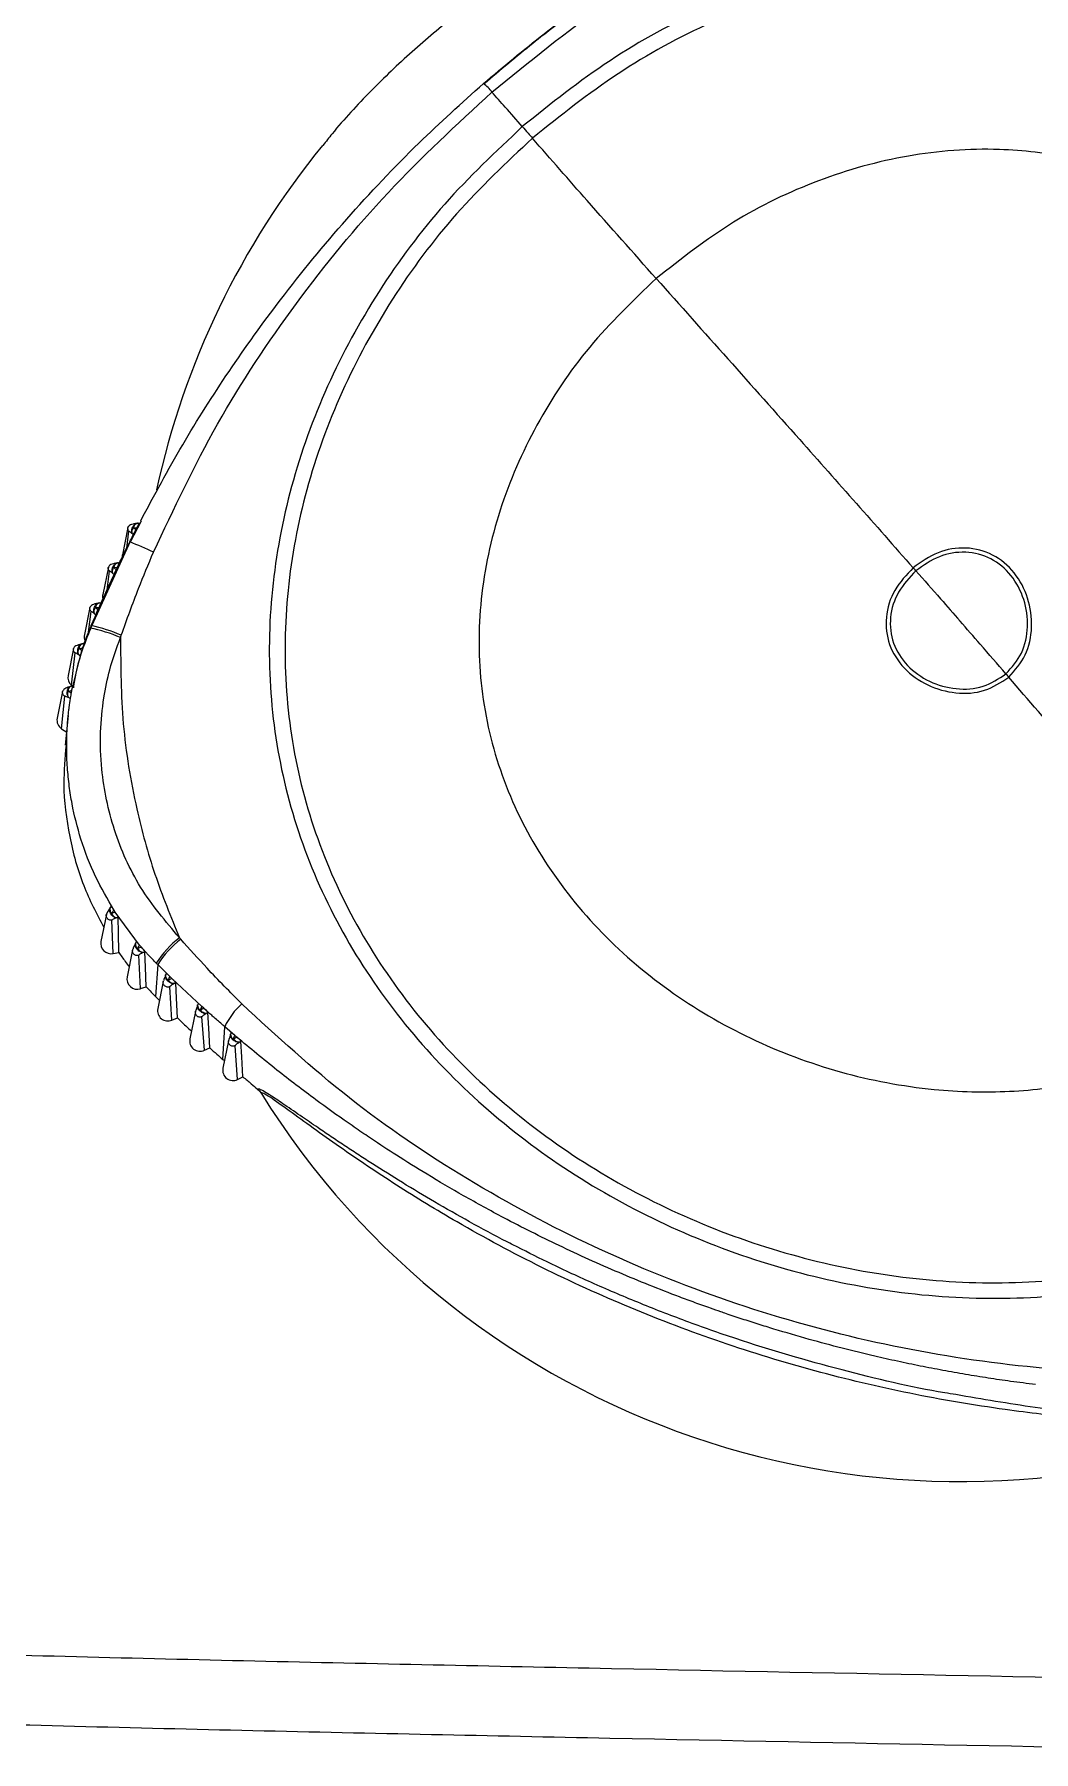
# Model space of a CAD drawing. Extents: x 409 to 498, y 628 to 778.
# Drawn here: x 438.921 to 441.59, y 648.885 to 653.47 of the extents above; entities that cross this region are included whole.
import ezdxf

# ---------------------------------------------------------------- set-up
doc = ezdxf.new("R2010")
doc.units = 0
doc.header["$MEASUREMENT"] = 0
doc.layers.add('1', color=4, linetype='Continuous')
doc.layers.add('GEOMETRY', color=4, linetype='Continuous', lineweight=25)

# ---------------------------------------------------------------- blocks, each defined once
blk = doc.blocks.new('2026_PULSE')
at = {"layer": 'GEOMETRY'}
for p, q in [((30.6296, 7.2097), (30.5999, 7.1539)), ((30.6239, 7.2033), (30.6169, 7.2034)), ((30.6214, 7.2039), (30.6246, 7.2039)), ((30.6243, 7.2038), (30.6246, 7.2039)), ((30.6, 7.1554), (30.4973, 6.9313)), ((30.5939, 7.193), (30.5789, 7.1196)), ((30.5906, 7.1377), (30.5966, 7.1826)), ((30.5987, 7.1542), (30.5994, 7.154)), ((30.6082, 7.1731), (30.6066, 7.1748)), ((30.6148, 7.186), (30.6086, 7.1922)), ((30.5416, 7.0868), (30.5267, 7.014)), ((30.538, 7.0266), (30.5445, 7.0761)), ((30.5569, 7.0665), (30.5545, 7.0688)), ((30.5561, 7.0863), (30.5657, 7.0864)), ((30.5714, 7.0976), (30.5641, 7.0976)), ((30.5686, 7.0982), (30.572, 7.0982)), ((30.4925, 6.9793), (30.4777, 6.907)), ((30.5139, 6.9727), (30.5069, 6.9791)), ((30.5221, 6.9908), (30.5145, 6.9904)), ((30.5189, 6.9912), (30.5227, 6.9913)), ((30.4886, 6.913), (30.4957, 6.9683)), ((30.496, 6.9312), (30.4931, 6.9243)), ((30.5084, 6.9589), (30.5057, 6.9614)), ((30.4773, 6.8826), (30.4699, 6.8816)), ((30.4486, 6.8696), (30.4339, 6.7977)), ((30.4429, 6.7715), (30.4527, 6.8577)), ((30.4441, 6.7579), (30.4709, 6.864)), ((30.4195, 6.7552), (30.4048, 6.6837)), ((30.4168, 6.6552), (30.425, 6.7422)), ((30.4464, 6.7701), (30.4394, 6.7683)), ((30.4428, 6.751), (30.4441, 6.7579)), ((30.4429, 6.7715), (30.4444, 6.7702)), ((30.4434, 6.7699), (30.4467, 6.7708)), ((30.4168, 6.6552), (30.4307, 6.6462)), ((30.4344, 6.6908), (30.4265, 6.6115)), ((30.5362, 6.1594), (30.5216, 6.0878)), ((30.5491, 6.1816), (30.5465, 6.1777)), ((30.5541, 6.0554), (30.5511, 6.1446)), ((30.5602, 6.1656), (30.5563, 6.1716)), ((30.6249, 6.0781), (30.5602, 6.1656)), ((30.5541, 6.0554), (30.5692, 6.0585)), ((30.6063, 6.065), (30.5916, 5.9931)), ((30.6161, 6.0869), (30.6141, 6.0828)), ((30.6297, 6.0725), (30.6249, 6.0781)), ((30.6274, 5.9616), (30.6226, 6.0507)), ((30.6734, 6.0259), (30.6677, 5.9404)), ((30.7057, 5.9943), (30.6734, 6.0259)), ((30.6274, 5.9616), (30.6425, 5.9666)), ((30.6882, 5.9806), (30.6735, 5.9082)), ((30.696, 6.002), (30.6944, 5.9979)), ((30.711, 5.9891), (30.7019, 5.9842)), ((30.7114, 5.8775), (30.7054, 5.9667)), ((30.711, 5.9891), (30.7057, 5.9943)), ((30.7912, 5.9142), (30.711, 5.9891)), ((30.7214, 5.9773), (30.718, 5.9754)), ((30.7813, 5.9215), (30.78, 5.9178)), ((30.7878, 5.9044), (30.7912, 5.9142)), ((30.7964, 5.9094), (30.7912, 5.9142)), ((30.7114, 5.8775), (30.7259, 5.8838)), ((30.7742, 5.9002), (30.7593, 5.8274)), ((30.7964, 5.9094), (30.7878, 5.9044)), ((30.798, 5.7971), (30.7916, 5.8866)), ((30.8073, 5.8978), (30.8042, 5.896)), ((30.8471, 5.7728), (30.8524, 5.8598)), ((30.8625, 5.8226), (30.8475, 5.7492)), ((30.8792, 5.8367), (30.8524, 5.8598)), ((30.8691, 5.8437), (30.8681, 5.8404)), ((30.8846, 5.8321), (30.8761, 5.8272)), ((30.798, 5.7971), (30.8122, 5.8038)), ((30.8868, 5.7192), (30.88, 5.8092)), ((30.8957, 5.8209), (30.8928, 5.8191)), ((30.8868, 5.7192), (30.9011, 5.7262)), ((30.9402, 5.6936), (30.9448, 5.6891)), ((30.9448, 5.6891), (30.9486, 5.6839))]:
    blk.add_line(p, q, dxfattribs=at)
at = {"layer": 'GEOMETRY', "flags": 128}
for points in [[(30.6086, 7.1922), (30.6138, 7.1922), (30.6179, 7.1921)], [(30.5789, 7.1196), (30.5788, 7.1189), (30.5784, 7.1133)], [(30.5627, 7.0799), (30.559, 7.0835), (30.5561, 7.0863)], [(30.5069, 6.9791), (30.5125, 6.9793), (30.5169, 6.9795)], [(30.4741, 6.8827), (30.4761, 6.883), (30.4778, 6.8832)], [(30.568, 6.1517), (30.5662, 6.1511), (30.5648, 6.1507)], [(30.5692, 6.0585), (30.5685, 6.1107), (30.568, 6.1517)], [(30.6391, 6.0599), (30.6372, 6.059), (30.6357, 6.0584)], [(30.6425, 5.9666), (30.6406, 6.0189), (30.6391, 6.0599)], [(30.7259, 5.8838), (30.7234, 5.9362), (30.7214, 5.9773)], [(30.8122, 5.8038), (30.8095, 5.8565), (30.8073, 5.8978)], [(30.9011, 5.7262), (30.898, 5.7792), (30.8957, 5.8209)]]:
    blk.add_lwpolyline(points, dxfattribs=at)
at = {"layer": 'GEOMETRY'}
for centre, radius, start, end in [((31.4765, 8.2878), 0.112, 36.9157, 53.3537), ((32.804, 6.8315), 2.1829, 140.7538, 167.7787), ((30.6238, 7.1895), 0.0155, 116.4756, 169.8933), ((30.6201, 7.1953), 0.00866, 81.702, 111.8297), ((29.9842, 5.6366), 1.6374, 65.5372, 67.9324), ((30.5714, 7.0839), 0.0154, 117.6712, 171.1422), ((30.5676, 7.0896), 0.0086, 82.9748, 112.9412), ((30.5221, 6.9771), 0.0153, 119.4971, 172.6319), ((30.5181, 6.9827), 0.00848, 84.7994, 114.742), ((30.5535, 7.0085), 0.0274, 168.4484, 192.3415), ((30.393, 6.4605), 0.4744, 67.5706, 77.8244), ((30.3942, 6.4777), 0.4646, 66.9428, 77.3494), ((30.4786, 6.869), 0.0153, 124.6346, 177.7013), ((30.474, 6.8744), 0.00836, 89.6171, 119.7679), ((30.5045, 6.9015), 0.0274, 168.45, 205.3519), ((30.4608, 6.7922), 0.0274, 168.4695, 229.2518), ((30.4498, 6.7569), 0.0154, 132.2048, 185.3171), ((30.4444, 6.7618), 0.00823, 96.7098, 127.1602), ((30.4317, 6.6782), 0.0274, 168.482, 237.2031), ((30.5582, 6.1729), 0.0126, 157.5012, 232.9258), ((30.8894, 5.8905), 0.2602, 127.3285, 147.6561), ((30.5486, 6.0824), 0.0275, 168.6157, 281.5051), ((30.6263, 6.0795), 0.0126, 163.5303, 241.2972), ((30.8985, 5.8841), 0.266, 127.9733, 147.7836), ((30.6186, 5.9876), 0.0275, 168.5978, 288.5597), ((30.7069, 5.9958), 0.0127, 169.6629, 246.5692), ((30.7925, 5.9161), 0.0126, 171.5253, 247.9289), ((31.0169, 5.7839), 0.1812, 130.9662, 155.2314), ((30.7004, 5.9028), 0.0275, 168.6189, 293.3808), ((30.7863, 5.822), 0.0275, 168.6264, 295.2529), ((30.8806, 5.839), 0.0126, 172.961, 249.093), ((30.8745, 5.7438), 0.0275, 168.6318, 296.5553), ((32.8162, 6.8449), 2.199, 211.8667, 290.3645)]:
    blk.add_arc(centre, radius, start, end, dxfattribs=at)
for points, knots in [([(32.8834, 9.1345), (32.8131, 9.1101), (32.6792, 9.0636), (32.4968, 8.9854), (32.3427, 8.9113), (32.2185, 8.8453), (32.1226, 8.7904), (32.0539, 8.7488), (32.0017, 8.7165), (31.9487, 8.6827), (31.8782, 8.6356), (31.7836, 8.5686), (31.6687, 8.4816), (31.5882, 8.4133), (31.5451, 8.3768)], [0, 0, 0, 0, 0.14422, 0.274642, 0.385327, 0.476368, 0.547816, 0.5997, 0.632084, 0.666633, 0.721305, 0.796094, 0.890989, 1, 1, 1, 1]), ([(31.5434, 8.3777), (31.5968, 8.4226), (31.7051, 8.5136), (31.8685, 8.6325), (32.0245, 8.735), (32.1648, 8.8183), (32.2813, 8.8814), (32.3761, 8.9291), (32.4579, 8.9681), (32.5302, 9.0005), (32.5972, 9.029), (32.6548, 9.0524), (32.714, 9.0754), (32.7764, 9.0986), (32.8185, 9.1132), (32.8418, 9.1213)], [0, 0, 0, 0, 0.138602, 0.280902, 0.401767, 0.510336, 0.606237, 0.666108, 0.722051, 0.78717, 0.824305, 0.867167, 0.911274, 0.950891, 1, 1, 1, 1]), ([(31.5661, 8.3551), (31.6657, 8.4361), (31.8648, 8.5982), (32.1942, 8.7965), (32.5403, 8.962), (32.7845, 9.0371), (32.9064, 9.0746)], [0, 0, 0, 0, 0.250709, 0.501217, 0.75119, 1, 1, 1, 1]), ([(32.5324, 9.001), (32.5107, 8.9983), (32.4498, 8.9906), (32.3477, 8.9707), (32.2248, 8.9406), (32.0978, 8.9011), (31.969, 8.8522), (31.8402, 8.7936), (31.7128, 8.7254), (31.5881, 8.6476), (31.4672, 8.5602), (31.3511, 8.4638), (31.2414, 8.358), (31.1623, 8.2739), (31.1228, 8.223), (31.1147, 8.2127)], [0, 0, 0, 0, 0.039416, 0.110759, 0.187451, 0.267665, 0.350666, 0.435871, 0.522867, 0.611349, 0.701088, 0.79191, 0.883682, 0.976299, 1, 1, 1, 1]), ([(34.0315, 5.5319), (34.0977, 5.5958), (34.2306, 5.7242), (34.3838, 5.9589), (34.5, 6.2165), (34.5745, 6.4933), (34.6075, 6.7814), (34.5985, 7.0735), (34.5489, 7.3622), (34.4598, 7.6404), (34.3329, 7.9011), (34.1707, 8.1375), (33.9762, 8.3434), (33.7534, 8.513), (33.5067, 8.6412), (33.2413, 8.7231), (32.9643, 8.7572), (32.6828, 8.7442), (32.4032, 8.6862), (32.133, 8.5847), (31.876, 8.4457), (31.7236, 8.324), (31.6472, 8.2629)], [0, 0, 0, 0, 0.048377, 0.09717, 0.146628, 0.196818, 0.247667, 0.298988, 0.350512, 0.401933, 0.452965, 0.50339, 0.553091, 0.602088, 0.650565, 0.698888, 0.747507, 0.796727, 0.846674, 0.897321, 0.94851, 1, 1, 1, 1]), ([(34.0038, 5.5642), (34.0685, 5.6267), (34.1983, 5.752), (34.3479, 5.9813), (34.4613, 6.2328), (34.534, 6.5032), (34.5661, 6.7846), (34.5573, 7.07), (34.5088, 7.3521), (34.4218, 7.6241), (34.2978, 7.8789), (34.1394, 8.1101), (33.9494, 8.3115), (33.7318, 8.4774), (33.4909, 8.6027), (33.2317, 8.6826), (32.9611, 8.7158), (32.6861, 8.703), (32.413, 8.646), (32.1489, 8.5466), (31.8978, 8.4106), (31.7489, 8.2916), (31.6743, 8.232)], [0, 0, 0, 0, 0.048366, 0.097149, 0.146599, 0.196786, 0.247642, 0.298976, 0.350518, 0.401955, 0.452995, 0.503421, 0.553115, 0.602102, 0.650569, 0.698881, 0.747489, 0.7967, 0.846643, 0.897293, 0.948493, 1, 1, 1, 1]), ([(30.628, 7.2106), (30.6645, 7.2788), (30.7374, 7.415), (30.8629, 7.6114), (31.0077, 7.8136), (31.1763, 8.0182), (31.3579, 8.2109), (31.4853, 8.3255), (31.5434, 8.3777)], [0, 0, 0, 0, 0.155466, 0.310477, 0.468169, 0.655302, 0.842914, 1, 1, 1, 1]), ([(30.6622, 7.127), (30.7165, 7.2425), (30.8252, 7.474), (31.039, 7.7944), (31.283, 8.0935), (31.4717, 8.2679), (31.5661, 8.3551)], [0, 0, 0, 0, 0.2488, 0.498778, 0.749292, 1, 1, 1, 1]), ([(31.6472, 8.2629), (31.6321, 8.2803), (31.6049, 8.3112), (31.5779, 8.3417), (31.5661, 8.3551)], [0, 0, 0, 0, 0.559985, 1, 1, 1, 1]), ([(31.6472, 8.2629), (31.576, 8.1959), (31.4339, 8.0622), (31.2598, 7.8273), (31.121, 7.5739), (31.0241, 7.3054), (30.9719, 7.0288), (30.9673, 6.7504), (31.0121, 6.4773), (31.106, 6.2165), (31.2446, 5.9739), (31.4233, 5.7543), (31.6369, 5.5624), (31.8792, 5.4018), (32.1439, 5.276), (32.4241, 5.1872), (32.7128, 5.1378), (33.0031, 5.1302), (33.2878, 5.165), (33.5592, 5.2436), (33.8131, 5.362), (33.9589, 5.4754), (34.0315, 5.5319)], [0, 0, 0, 0, 0.05149, 0.102679, 0.153326, 0.203273, 0.252493, 0.301112, 0.349435, 0.397912, 0.446909, 0.49661, 0.547035, 0.598067, 0.649488, 0.701012, 0.752333, 0.803182, 0.853372, 0.90283, 0.951623, 1, 1, 1, 1]), ([(31.6472, 8.2629), (31.6523, 8.2571), (31.6613, 8.2468), (31.6703, 8.2365), (31.6743, 8.232)], [0, 0, 0, 0, 0.559998, 1, 1, 1, 1]), ([(31.6743, 8.232), (31.6046, 8.1665), (31.4658, 8.0359), (31.2956, 7.8064), (31.1599, 7.559), (31.0651, 7.2969), (31.014, 7.0268), (31.0094, 6.7549), (31.0532, 6.4881), (31.145, 6.2334), (31.2805, 5.9963), (31.4552, 5.7817), (31.6639, 5.594), (31.9007, 5.4371), (32.1594, 5.3141), (32.4332, 5.2274), (32.7154, 5.1791), (32.999, 5.1717), (33.2773, 5.2057), (33.5424, 5.2826), (33.7905, 5.3982), (33.9329, 5.5091), (34.0038, 5.5642)], [0, 0, 0, 0, 0.051507, 0.102707, 0.153357, 0.2033, 0.252511, 0.301119, 0.349431, 0.397898, 0.446885, 0.496579, 0.547005, 0.598045, 0.649482, 0.701024, 0.752358, 0.803214, 0.853401, 0.902851, 0.951634, 1, 1, 1, 1]), ([(32.0048, 7.8573), (31.9435, 7.9262), (31.8339, 8.0493), (31.7231, 8.1761), (31.6743, 8.232)], [0, 0, 0, 0, 0.559944, 1, 1, 1, 1]), ([(33.6627, 5.962), (33.7086, 6.0062), (33.8007, 6.0952), (33.9066, 6.2579), (33.9867, 6.4363), (34.0378, 6.6283), (34.062, 6.845), (34.05, 7.0823), (33.9938, 7.3313), (33.8961, 7.5658), (33.7683, 7.7626), (33.6222, 7.9193), (33.4678, 8.0382), (33.2969, 8.1278), (33.1128, 8.1844), (32.9043, 8.2091), (32.675, 8.1921), (32.4346, 8.1245), (32.2053, 8.0148), (32.0718, 7.91), (32.0048, 7.8573)], [0, 0, 0, 0, 0.0482553, 0.0969557, 0.1463702, 0.1965802, 0.2475132, 0.311851, 0.3764115, 0.4405345, 0.5036966, 0.5533751, 0.6022932, 0.6506561, 0.6988539, 0.7473675, 0.8088983, 0.8716648, 0.9355143, 1, 1, 1, 1]), ([(32.0048, 7.8573), (31.9433, 7.7984), (31.8208, 7.6812), (31.6804, 7.4703), (31.5805, 7.2427), (31.5291, 7.0036), (31.5296, 6.7621), (31.5852, 6.5275), (31.6925, 6.3095), (31.8448, 6.1154), (32.0349, 5.9512), (32.2544, 5.8224), (32.4942, 5.7327), (32.7286, 5.6884), (32.9478, 5.6827), (33.146, 5.707), (33.3346, 5.7618), (33.5111, 5.8441), (33.6123, 5.9228), (33.6627, 5.962)], [0, 0, 0, 0, 0.064497, 0.128357, 0.191134, 0.252676, 0.313218, 0.373448, 0.434269, 0.496217, 0.55939, 0.623524, 0.688096, 0.752444, 0.803386, 0.853605, 0.903028, 0.951736, 1, 1, 1, 1]), ([(32.0048, 7.8573), (32.1323, 7.7144), (32.36, 7.4592), (32.5899, 7.1995), (32.6911, 7.0852)], [0, 0, 0, 0, 0.55999, 1, 1, 1, 1]), ([(30.6168, 7.2035), (30.6136, 7.203), (30.6071, 7.202), (30.6002, 7.1996), (30.5955, 7.1968), (30.5945, 7.1943), (30.594, 7.193)], [0, 0, 0, 0, 0.240749, 0.48794, 0.742274, 1, 1, 1, 1]), ([(30.6066, 7.1748), (30.606, 7.1756), (30.6051, 7.177), (30.6043, 7.1796), (30.604, 7.1829), (30.6044, 7.1881), (30.6062, 7.1934), (30.6094, 7.1984), (30.6133, 7.202), (30.6178, 7.204), (30.6203, 7.2039), (30.6214, 7.2039)], [0, 0, 0, 0, 0.075548, 0.135033, 0.233308, 0.347478, 0.500588, 0.610736, 0.750105, 0.895652, 1, 1, 1, 1]), ([(30.6187, 7.1938), (30.6194, 7.195), (30.6206, 7.1974), (30.6222, 7.2002), (30.6234, 7.2023), (30.6237, 7.2029), (30.6239, 7.2031)], [0, 0, 0, 0, 0.253649, 0.507405, 0.763466, 1, 1, 1, 1]), ([(30.5657, 7.0864), (30.5718, 7.0991), (30.5827, 7.1217), (30.5938, 7.1443), (30.5987, 7.1542)], [0, 0, 0, 0, 0.559945, 1, 1, 1, 1]), ([(30.5966, 7.1826), (30.5959, 7.1836), (30.5945, 7.1855), (30.5937, 7.189), (30.5935, 7.1916), (30.594, 7.1929), (30.594, 7.193)], [0, 0, 0, 0, 0.3215633, 0.6431266, 0.9646898, 1, 1, 1, 1]), ([(30.6066, 7.1748), (30.6038, 7.1774), (30.5989, 7.1819), (30.5973, 7.1824), (30.5966, 7.1826)], [0, 0, 0, 0, 0.567785, 1, 1, 1, 1]), ([(30.5987, 7.1542), (30.6016, 7.1599), (30.6066, 7.17), (30.6117, 7.1801), (30.614, 7.1845)], [0, 0, 0, 0, 0.563573, 1, 1, 1, 1]), ([(30.6066, 7.1748), (30.6059, 7.1762), (30.6045, 7.1788), (30.6045, 7.184), (30.606, 7.1878), (30.6076, 7.1904), (30.6083, 7.1917), (30.6086, 7.1922)], [0, 0, 0, 0, 0.292273, 0.557997, 0.809433, 0.914124, 1, 1, 1, 1]), ([(30.614, 7.1845), (30.6141, 7.1848), (30.6144, 7.1853), (30.6146, 7.1858), (30.6148, 7.186)], [0, 0, 0, 0, 0.562633, 1, 1, 1, 1]), ([(30.6148, 7.186), (30.6153, 7.1871), (30.6164, 7.1892), (30.6174, 7.1912), (30.6179, 7.1921)], [0, 0, 0, 0, 0.5599123, 1, 1, 1, 1]), ([(30.6179, 7.1921), (30.618, 7.1924), (30.6183, 7.193), (30.6186, 7.1935), (30.6187, 7.1938)], [0, 0, 0, 0, 0.555115, 1, 1, 1, 1]), ([(30.5762, 6.9052), (30.5912, 6.947), (30.618, 7.0216), (30.6487, 7.0948), (30.6622, 7.127)], [0, 0, 0, 0, 0.559577, 1, 1, 1, 1]), ([(32.9464, 6.793), (32.9628, 6.8118), (32.9963, 6.8499), (33.0115, 6.9273), (33.0012, 7.0047), (32.965, 7.074), (32.9062, 7.1241), (32.8318, 7.143), (32.7545, 7.1301), (32.7124, 7.1003), (32.6911, 7.0852)], [0, 0, 0, 0, 0.121593, 0.247502, 0.376352, 0.503628, 0.626476, 0.747336, 0.871701, 1, 1, 1, 1]), ([(32.9389, 6.8017), (32.9544, 6.8193), (32.9859, 6.8553), (33.0003, 6.9283), (32.9906, 7.0012), (32.9564, 7.0665), (32.901, 7.1137), (32.8309, 7.1315), (32.7581, 7.1194), (32.7184, 7.0913), (32.6982, 7.0771)], [0, 0, 0, 0, 0.121593, 0.247502, 0.376351, 0.503627, 0.626475, 0.747336, 0.871702, 1, 1, 1, 1]), ([(30.5169, 6.9795), (30.5253, 6.9984), (30.5402, 7.032), (30.5558, 7.0653), (30.5627, 7.0799)], [0, 0, 0, 0, 0.560555, 1, 1, 1, 1]), ([(30.5445, 7.0761), (30.5438, 7.0771), (30.5423, 7.079), (30.5414, 7.0826), (30.5412, 7.0853), (30.5416, 7.0867), (30.5417, 7.0869)], [0, 0, 0, 0, 0.314078, 0.628155, 0.942233, 1, 1, 1, 1]), ([(30.5643, 7.0977), (30.5611, 7.0971), (30.5547, 7.0961), (30.5478, 7.0935), (30.5431, 7.0907), (30.5421, 7.0882), (30.5416, 7.0869)], [0, 0, 0, 0, 0.240286, 0.487257, 0.741738, 1, 1, 1, 1]), ([(30.5545, 7.0688), (30.5517, 7.0712), (30.5468, 7.0755), (30.5452, 7.0759), (30.5445, 7.0761)], [0, 0, 0, 0, 0.567777, 1, 1, 1, 1]), ([(30.5545, 7.0688), (30.5539, 7.0695), (30.5529, 7.0709), (30.5521, 7.0735), (30.5517, 7.0768), (30.552, 7.082), (30.5537, 7.0873), (30.5567, 7.0924), (30.5606, 7.0961), (30.565, 7.0982), (30.5675, 7.0982), (30.5686, 7.0982)], [0, 0, 0, 0, 0.07581, 0.1354, 0.233498, 0.34744, 0.500621, 0.610725, 0.75012, 0.895709, 1, 1, 1, 1]), ([(30.5545, 7.0688), (30.5537, 7.0701), (30.5523, 7.0727), (30.5522, 7.0779), (30.5536, 7.0818), (30.5552, 7.0845), (30.5558, 7.0857), (30.5561, 7.0863)], [0, 0, 0, 0, 0.292279, 0.558067, 0.80954, 0.914198, 1, 1, 1, 1]), ([(30.5627, 7.0799), (30.5633, 7.0811), (30.5643, 7.0833), (30.5653, 7.0854), (30.5657, 7.0864)], [0, 0, 0, 0, 0.559941, 1, 1, 1, 1]), ([(32.6911, 7.0852), (32.6731, 7.0662), (32.6376, 7.0288), (32.6142, 6.9542), (32.6228, 6.8782), (32.6646, 6.8133), (32.7285, 6.7681), (32.804, 6.7473), (32.883, 6.7516), (32.9255, 6.7794), (32.9464, 6.793)], [0, 0, 0, 0, 0.1282988, 0.2526644, 0.3735243, 0.4963724, 0.6236484, 0.7524981, 0.8784072, 1, 1, 1, 1]), ([(32.6982, 7.0771), (32.6813, 7.0592), (32.6479, 7.0239), (32.6258, 6.9536), (32.6339, 6.882), (32.6733, 6.8208), (32.7335, 6.7782), (32.8047, 6.7585), (32.8792, 6.7627), (32.9193, 6.7888), (32.9389, 6.8017)], [0, 0, 0, 0, 0.1282982, 0.252664, 0.3735246, 0.496373, 0.6236487, 0.7524976, 0.8784066, 1, 1, 1, 1]), ([(32.6982, 7.0771), (32.6969, 7.0786), (32.6945, 7.0813), (32.6921, 7.084), (32.6911, 7.0852)], [0, 0, 0, 0, 0.56, 1, 1, 1, 1]), ([(32.6982, 7.0771), (32.7202, 7.0522), (32.7595, 7.0077), (32.7989, 6.9627), (32.8162, 6.9429)], [0, 0, 0, 0, 0.55999, 1, 1, 1, 1]), ([(30.4957, 6.9683), (30.4949, 6.9692), (30.4934, 6.9711), (30.4923, 6.9747), (30.492, 6.9775), (30.4925, 6.979), (30.4926, 6.9793)], [0, 0, 0, 0, 0.304546, 0.609092, 0.913638, 1, 1, 1, 1]), ([(30.5146, 6.9905), (30.5115, 6.9899), (30.5053, 6.9887), (30.4986, 6.986), (30.494, 6.9831), (30.493, 6.9806), (30.4925, 6.9793)], [0, 0, 0, 0, 0.239685, 0.486361, 0.741014, 1, 1, 1, 1]), ([(30.496, 6.9311), (30.4993, 6.9389), (30.5052, 6.9528), (30.5113, 6.9666), (30.5139, 6.9727)], [0, 0, 0, 0, 0.560254, 1, 1, 1, 1]), ([(30.5057, 6.9614), (30.5048, 6.9627), (30.5031, 6.9652), (30.5027, 6.9697), (30.5029, 6.9749), (30.5045, 6.9801), (30.5073, 6.985), (30.5109, 6.9889), (30.5153, 6.9911), (30.5178, 6.9912), (30.5189, 6.9912)], [0, 0, 0, 0, 0.133916, 0.246763, 0.362579, 0.50025, 0.61032, 0.74993, 0.89585, 1, 1, 1, 1]), ([(30.5057, 6.9614), (30.5049, 6.9627), (30.5034, 6.9653), (30.5032, 6.9705), (30.5045, 6.9745), (30.506, 6.9772), (30.5066, 6.9785), (30.5069, 6.9791)], [0, 0, 0, 0, 0.291908, 0.557826, 0.809503, 0.914221, 1, 1, 1, 1]), ([(30.5139, 6.9727), (30.5145, 6.974), (30.5155, 6.9763), (30.5164, 6.9785), (30.5169, 6.9795)], [0, 0, 0, 0, 0.560017, 1, 1, 1, 1]), ([(30.5169, 6.9795), (30.5175, 6.9808), (30.5182, 6.9826), (30.5189, 6.9841), (30.5191, 6.9845)], [0, 0, 0, 0, 0.729889, 1, 1, 1, 1]), ([(30.4967, 6.9298), (30.4801, 6.8884), (30.4585, 6.8347), (30.4501, 6.7778), (30.4481, 6.7647)], [0, 0, 0, 0, 0.770559, 1, 1, 1, 1]), ([(30.4732, 6.871), (30.4765, 6.8807), (30.4827, 6.8986), (30.4898, 6.9162), (30.4931, 6.9242)], [0, 0, 0, 0, 0.543946, 1, 1, 1, 1]), ([(30.5057, 6.9614), (30.5029, 6.9637), (30.4979, 6.9678), (30.4964, 6.9681), (30.4957, 6.9683)], [0, 0, 0, 0, 0.56772, 1, 1, 1, 1]), ([(32.9389, 6.8017), (32.9161, 6.8281), (32.8752, 6.8753), (32.8342, 6.9222), (32.8162, 6.9429)], [0, 0, 0, 0, 0.559989, 1, 1, 1, 1]), ([(30.4699, 6.8817), (30.4669, 6.8809), (30.4609, 6.8793), (30.4545, 6.8763), (30.45, 6.8733), (30.4491, 6.8709), (30.4486, 6.8696)], [0, 0, 0, 0, 0.238799, 0.484925, 0.739476, 1, 1, 1, 1]), ([(30.4636, 6.8518), (30.463, 6.8525), (30.4618, 6.8537), (30.4606, 6.8563), (30.4599, 6.8598), (30.4597, 6.8651), (30.4608, 6.8704), (30.4631, 6.8755), (30.4664, 6.8798), (30.4705, 6.8824), (30.473, 6.8826), (30.4741, 6.8827)], [0, 0, 0, 0, 0.073698, 0.134691, 0.247268, 0.362818, 0.500595, 0.610503, 0.750117, 0.895682, 1, 1, 1, 1]), ([(30.4732, 6.871), (30.4736, 6.8723), (30.4745, 6.875), (30.4758, 6.8784), (30.4763, 6.88), (30.4766, 6.8807)], [0, 0, 0, 0, 0.335826, 0.672392, 1, 1, 1, 1]), ([(30.7316, 6.0975), (30.6946, 6.1411), (30.6215, 6.2275), (30.5529, 6.3832), (30.5229, 6.525), (30.5188, 6.6443), (30.5275, 6.7332), (30.5447, 6.8181), (30.5637, 6.8706), (30.574, 6.899)], [0, 0, 0, 0, 0.197717, 0.392, 0.584602, 0.699233, 0.805956, 0.894901, 1, 1, 1, 1]), ([(30.574, 6.899), (30.5744, 6.9002), (30.5751, 6.9022), (30.5759, 6.9043), (30.5762, 6.9052)], [0, 0, 0, 0, 0.559877, 1, 1, 1, 1]), ([(30.574, 6.899), (30.5745, 6.822), (30.5754, 6.6682), (30.6108, 6.4564), (30.6626, 6.2655), (30.7085, 6.1535), (30.7316, 6.0975)], [0, 0, 0, 0, 0.2804185, 0.5597768, 0.7794778, 1, 1, 1, 1]), ([(30.4527, 6.8577), (30.4518, 6.8586), (30.4501, 6.8604), (30.4487, 6.8638), (30.4482, 6.867), (30.4486, 6.8689), (30.4488, 6.8696)], [0, 0, 0, 0, 0.279269, 0.558539, 0.837808, 1, 1, 1, 1]), ([(30.4636, 6.8518), (30.4605, 6.8538), (30.4552, 6.8574), (30.4534, 6.8576), (30.4527, 6.8577)], [0, 0, 0, 0, 0.567822, 1, 1, 1, 1]), ([(30.4636, 6.8518), (30.4627, 6.8531), (30.461, 6.8555), (30.4603, 6.8608), (30.4613, 6.8648), (30.4626, 6.8677), (30.4631, 6.869), (30.4633, 6.8696)], [0, 0, 0, 0, 0.293619, 0.55961, 0.810838, 0.914944, 1, 1, 1, 1]), ([(30.4633, 6.8696), (30.4651, 6.8699), (30.4684, 6.8703), (30.4717, 6.8708), (30.4732, 6.871)], [0, 0, 0, 0, 0.56057, 1, 1, 1, 1]), ([(30.4709, 6.864), (30.4694, 6.8651), (30.4669, 6.8669), (30.4644, 6.8688), (30.4633, 6.8696)], [0, 0, 0, 0, 0.559242, 1, 1, 1, 1]), ([(30.4666, 6.8496), (30.4661, 6.85), (30.4651, 6.8507), (30.4641, 6.8515), (30.4636, 6.8518)], [0, 0, 0, 0, 0.559699, 1, 1, 1, 1]), ([(30.4709, 6.864), (30.4713, 6.8653), (30.472, 6.8676), (30.4728, 6.87), (30.4732, 6.871)], [0, 0, 0, 0, 0.5601, 1, 1, 1, 1]), ([(32.9389, 6.8017), (32.9403, 6.8001), (32.9428, 6.7972), (32.9453, 6.7943), (32.9464, 6.793)], [0, 0, 0, 0, 0.56, 1, 1, 1, 1]), ([(33.6627, 5.962), (33.5293, 6.1171), (33.2911, 6.3941), (33.0517, 6.6711), (32.9464, 6.793)], [0, 0, 0, 0, 0.559996, 1, 1, 1, 1]), ([(30.425, 6.7422), (30.424, 6.7429), (30.422, 6.7445), (30.42, 6.7478), (30.4192, 6.7514), (30.419, 6.754), (30.4195, 6.7552), (30.4195, 6.7552)], [0, 0, 0, 0, 0.248654, 0.497308, 0.745961, 0.994615, 1, 1, 1, 1]), ([(30.4395, 6.7684), (30.4367, 6.7673), (30.4311, 6.7652), (30.4251, 6.7619), (30.4208, 6.7586), (30.4199, 6.7564), (30.4195, 6.7552)], [0, 0, 0, 0, 0.238064, 0.483503, 0.737809, 1, 1, 1, 1]), ([(30.4371, 6.7378), (30.4337, 6.7394), (30.4277, 6.7422), (30.4258, 6.7422), (30.425, 6.7422)], [0, 0, 0, 0, 0.567985, 1, 1, 1, 1]), ([(30.5563, 6.1716), (30.5392, 6.201), (30.5041, 6.2614), (30.4676, 6.3571), (30.4469, 6.4386), (30.4367, 6.5027), (30.4316, 6.5534), (30.43, 6.5986), (30.4306, 6.6356), (30.4319, 6.6612), (30.4335, 6.6814), (30.4351, 6.6971), (30.4365, 6.709), (30.4384, 6.7237), (30.4403, 6.7364), (30.4421, 6.7467), (30.4426, 6.7497), (30.4427, 6.7506), (30.4428, 6.751)], [0, 0, 0, 0, 0.168977, 0.347116, 0.507853, 0.586461, 0.669419, 0.760323, 0.810777, 0.853149, 0.887305, 0.911504, 0.931325, 0.946737, 0.984856, 0.995291, 0.998361, 1, 1, 1, 1]), ([(30.4371, 6.7378), (30.4364, 6.7384), (30.435, 6.7395), (30.4335, 6.7419), (30.4323, 6.7453), (30.4315, 6.7505), (30.4319, 6.7559), (30.4335, 6.7614), (30.4362, 6.766), (30.44, 6.7691), (30.4424, 6.7697), (30.4434, 6.7699)], [0, 0, 0, 0, 0.074099, 0.135075, 0.247175, 0.362432, 0.50067, 0.610641, 0.750165, 0.895094, 1, 1, 1, 1]), ([(30.4371, 6.7378), (30.436, 6.739), (30.434, 6.7412), (30.4326, 6.7463), (30.4331, 6.7505), (30.434, 6.7535), (30.4343, 6.7548), (30.4344, 6.7555)], [0, 0, 0, 0, 0.295906, 0.561926, 0.812537, 0.915843, 1, 1, 1, 1]), ([(30.4344, 6.7555), (30.4362, 6.7559), (30.4394, 6.7568), (30.4426, 6.7576), (30.4441, 6.7579)], [0, 0, 0, 0, 0.56072, 1, 1, 1, 1]), ([(30.4428, 6.751), (30.4412, 6.7518), (30.4384, 6.7533), (30.4357, 6.7548), (30.4344, 6.7555)], [0, 0, 0, 0, 0.559161, 1, 1, 1, 1]), ([(30.4441, 6.7579), (30.4443, 6.7593), (30.4448, 6.7621), (30.4455, 6.7657), (30.4461, 6.7686), (30.4466, 6.7708), (30.4467, 6.7708), (30.4467, 6.7708)], [0, 0, 0, 0, 0.160681, 0.321659, 0.479447, 0.707501, 1, 1, 1, 1]), ([(30.4404, 6.7361), (30.4398, 6.7364), (30.4387, 6.737), (30.4376, 6.7375), (30.4371, 6.7378)], [0, 0, 0, 0, 0.556584, 1, 1, 1, 1]), ([(30.4287, 6.6119), (30.4256, 6.5774), (30.4184, 6.4958), (30.435, 6.369), (30.47, 6.2389), (30.51, 6.1618), (30.5292, 6.1248)], [0, 0, 0, 0, 0.20491, 0.485781, 0.753698, 1, 1, 1, 1]), ([(30.5466, 6.1779), (30.5452, 6.1757), (30.5424, 6.1713), (30.5381, 6.164), (30.537, 6.1613), (30.5362, 6.1594)], [0, 0, 0, 0, 0.241337, 0.486889, 1, 1, 1, 1]), ([(30.5468, 6.1781), (30.5442, 6.1741), (30.5395, 6.1669), (30.5387, 6.165), (30.5383, 6.1641)], [0, 0, 0, 0, 0.559655, 1, 1, 1, 1]), ([(30.5648, 6.1507), (30.5639, 6.1506), (30.5622, 6.1505), (30.5595, 6.1512), (30.5565, 6.1529), (30.5525, 6.156), (30.549, 6.1602), (30.5462, 6.1652), (30.5448, 6.1704), (30.5451, 6.1752), (30.5463, 6.1772), (30.5468, 6.1781)], [0, 0, 0, 0, 0.072811, 0.139295, 0.247501, 0.357518, 0.500346, 0.609002, 0.750043, 0.89454, 1, 1, 1, 1]), ([(30.5563, 6.1716), (30.5556, 6.1728), (30.5541, 6.1752), (30.5521, 6.1781), (30.5504, 6.1804), (30.5493, 6.1817), (30.5492, 6.1816), (30.5491, 6.1816)], [0, 0, 0, 0, 0.172927, 0.346101, 0.515866, 0.765918, 1, 1, 1, 1]), ([(30.5506, 6.1628), (30.5517, 6.1644), (30.5536, 6.1674), (30.5555, 6.1703), (30.5563, 6.1716)], [0, 0, 0, 0, 0.5604382, 1, 1, 1, 1]), ([(30.5602, 6.1656), (30.5584, 6.1651), (30.5552, 6.1642), (30.552, 6.1632), (30.5506, 6.1628)], [0, 0, 0, 0, 0.559779, 1, 1, 1, 1]), ([(30.5648, 6.1507), (30.5632, 6.1508), (30.5602, 6.1511), (30.5555, 6.1542), (30.5531, 6.158), (30.5516, 6.161), (30.5509, 6.1622), (30.5506, 6.1628)], [0, 0, 0, 0, 0.296336, 0.563095, 0.814411, 0.917289, 1, 1, 1, 1]), ([(30.5648, 6.1507), (30.5609, 6.1493), (30.554, 6.1469), (30.552, 6.1453), (30.5511, 6.1446)], [0, 0, 0, 0, 0.5680181, 1, 1, 1, 1]), ([(30.568, 6.1517), (30.5679, 6.1522), (30.5677, 6.153), (30.566, 6.1561), (30.5641, 6.1594), (30.562, 6.1627), (30.5607, 6.1648), (30.5602, 6.1656)], [0, 0, 0, 0, 0.342591, 0.546493, 0.718024, 0.890264, 1, 1, 1, 1]), ([(30.7348, 6.0938), (30.7342, 6.0945), (30.7331, 6.0957), (30.732, 6.0969), (30.7316, 6.0975)], [0, 0, 0, 0, 0.560098, 1, 1, 1, 1]), ([(30.5692, 6.0585), (30.5749, 6.0504), (30.5839, 6.0374), (30.5936, 6.0249), (30.5972, 6.0203)], [0, 0, 0, 0, 0.6270363, 1, 1, 1, 1]), ([(30.6143, 6.0831), (30.6122, 6.0788), (30.6085, 6.0712), (30.6078, 6.0691), (30.6074, 6.0682)], [0, 0, 0, 0, 0.559659, 1, 1, 1, 1]), ([(30.6357, 6.0584), (30.6348, 6.0582), (30.6331, 6.0579), (30.6304, 6.0582), (30.6272, 6.0595), (30.6229, 6.0621), (30.619, 6.0658), (30.6156, 6.0703), (30.6134, 6.0753), (30.6131, 6.0801), (30.6139, 6.0823), (30.6143, 6.0831)], [0, 0, 0, 0, 0.072662, 0.139011, 0.247668, 0.357937, 0.500334, 0.608157, 0.749945, 0.899555, 1, 1, 1, 1]), ([(30.6249, 6.0781), (30.6239, 6.0792), (30.6221, 6.0813), (30.6197, 6.0839), (30.6177, 6.086), (30.6164, 6.0871), (30.6162, 6.0869), (30.6161, 6.0869)], [0, 0, 0, 0, 0.173589, 0.347404, 0.518105, 0.770462, 1, 1, 1, 1]), ([(30.6203, 6.0685), (30.6212, 6.0703), (30.6227, 6.0735), (30.6242, 6.0767), (30.6249, 6.0781)], [0, 0, 0, 0, 0.560085, 1, 1, 1, 1]), ([(30.6297, 6.0725), (30.6279, 6.0718), (30.6248, 6.0705), (30.6217, 6.0691), (30.6203, 6.0685)], [0, 0, 0, 0, 0.5598223, 1, 1, 1, 1]), ([(30.6357, 6.0584), (30.6341, 6.0583), (30.6312, 6.0582), (30.6262, 6.0607), (30.6233, 6.064), (30.6216, 6.0668), (30.6207, 6.068), (30.6203, 6.0685)], [0, 0, 0, 0, 0.293967, 0.560693, 0.812387, 0.915994, 1, 1, 1, 1]), ([(30.6357, 6.0584), (30.6319, 6.0565), (30.6253, 6.0533), (30.6234, 6.0515), (30.6226, 6.0507)], [0, 0, 0, 0, 0.567864, 1, 1, 1, 1]), ([(30.6695, 6.0297), (30.6626, 6.0368), (30.6545, 6.0451), (30.6446, 6.0558), (30.638, 6.0629), (30.6328, 6.0689), (30.6297, 6.0725)], [0, 0, 0, 0, 0.503178, 0.59502, 0.752601, 1, 1, 1, 1]), ([(30.6391, 6.0599), (30.639, 6.0604), (30.6387, 6.0612), (30.6367, 6.064), (30.6343, 6.067), (30.6319, 6.0699), (30.6303, 6.0718), (30.6297, 6.0725)], [0, 0, 0, 0, 0.3465571, 0.5474844, 0.7179513, 0.8890437, 1, 1, 1, 1]), ([(30.8982, 5.9207), (30.8668, 5.9523), (30.8109, 6.0085), (30.758, 6.0678), (30.7348, 6.0938)], [0, 0, 0, 0, 0.560969, 1, 1, 1, 1]), ([(30.6734, 6.0259), (30.6727, 6.0266), (30.6714, 6.0279), (30.6701, 6.0292), (30.6695, 6.0297)], [0, 0, 0, 0, 0.559989, 1, 1, 1, 1]), ([(30.6425, 5.9666), (30.6471, 5.9617), (30.6553, 5.9528), (30.6639, 5.9442), (30.6677, 5.9404)], [0, 0, 0, 0, 0.552101, 1, 1, 1, 1]), ([(30.6945, 5.9981), (30.6928, 5.9937), (30.6898, 5.9857), (30.6891, 5.9836), (30.6889, 5.9826)], [0, 0, 0, 0, 0.559669, 1, 1, 1, 1]), ([(30.718, 5.9754), (30.7171, 5.9752), (30.7155, 5.9747), (30.7128, 5.9749), (30.7096, 5.9759), (30.705, 5.978), (30.7008, 5.9813), (30.697, 5.9856), (30.6945, 5.9903), (30.6936, 5.995), (30.6942, 5.9972), (30.6945, 5.9981)], [0, 0, 0, 0, 0.073195, 0.139519, 0.247836, 0.35736, 0.500463, 0.609802, 0.750036, 0.895817, 1, 1, 1, 1]), ([(30.7057, 5.9943), (30.7047, 5.9952), (30.7026, 5.9972), (30.7, 5.9995), (30.6978, 6.0013), (30.6963, 6.0022), (30.6961, 6.002), (30.696, 6.002)], [0, 0, 0, 0, 0.172575, 0.345324, 0.515606, 0.77125, 1, 1, 1, 1]), ([(30.7019, 5.9842), (30.7026, 5.9861), (30.7039, 5.9894), (30.7051, 5.9928), (30.7057, 5.9943)], [0, 0, 0, 0, 0.559286, 1, 1, 1, 1]), ([(30.718, 5.9754), (30.7165, 5.9752), (30.7136, 5.9749), (30.7085, 5.9769), (30.7053, 5.98), (30.7033, 5.9826), (30.7023, 5.9837), (30.7019, 5.9842)], [0, 0, 0, 0, 0.292378, 0.559067, 0.811185, 0.915353, 1, 1, 1, 1]), ([(30.718, 5.9754), (30.7143, 5.9733), (30.7079, 5.9695), (30.7062, 5.9675), (30.7054, 5.9667)], [0, 0, 0, 0, 0.567776, 1, 1, 1, 1]), ([(30.7214, 5.9773), (30.7212, 5.9778), (30.7209, 5.9785), (30.7187, 5.9812), (30.7162, 5.9839), (30.7135, 5.9867), (30.7117, 5.9884), (30.711, 5.9891)], [0, 0, 0, 0, 0.345216, 0.545451, 0.714488, 0.884197, 1, 1, 1, 1]), ([(30.6677, 5.9404), (30.6701, 5.938), (30.6735, 5.9346), (30.677, 5.9313), (30.678, 5.9303)], [0, 0, 0, 0, 0.70732, 1, 1, 1, 1]), ([(30.78, 5.918), (30.7784, 5.9133), (30.7756, 5.9051), (30.775, 5.9029), (30.7747, 5.9019)], [0, 0, 0, 0, 0.559688, 1, 1, 1, 1]), ([(30.8042, 5.896), (30.8034, 5.8957), (30.8018, 5.8952), (30.7991, 5.8953), (30.7958, 5.8961), (30.7912, 5.8982), (30.7869, 5.9013), (30.783, 5.9055), (30.7803, 5.9101), (30.7793, 5.9148), (30.7798, 5.917), (30.78, 5.918)], [0, 0, 0, 0, 0.078048, 0.140383, 0.247774, 0.357517, 0.500368, 0.609586, 0.749998, 0.895509, 1, 1, 1, 1]), ([(30.7912, 5.9142), (30.7901, 5.9151), (30.7881, 5.917), (30.7854, 5.9192), (30.7831, 5.921), (30.7816, 5.9218), (30.7814, 5.9216), (30.7813, 5.9215)], [0, 0, 0, 0, 0.174091, 0.348332, 0.520484, 0.779928, 1, 1, 1, 1]), ([(33.7133, 4.9584), (33.5861, 4.9477), (33.3311, 4.9263), (32.9468, 4.9513), (32.5664, 5.0157), (32.1948, 5.122), (31.8367, 5.2663), (31.4977, 5.4479), (31.1797, 5.6623), (30.9919, 5.8347), (30.8982, 5.9207)], [0, 0, 0, 0, 0.124405, 0.249399, 0.37465, 0.500002, 0.625355, 0.750608, 0.875597, 1, 1, 1, 1]), ([(30.7259, 5.8838), (30.7333, 5.8767), (30.7458, 5.8648), (30.7584, 5.8531), (30.7636, 5.8483)], [0, 0, 0, 0, 0.590522, 1, 1, 1, 1]), ([(30.8042, 5.896), (30.8027, 5.8957), (30.7998, 5.8953), (30.7946, 5.8972), (30.7913, 5.9002), (30.7892, 5.9029), (30.7882, 5.9039), (30.7878, 5.9044)], [0, 0, 0, 0, 0.292879, 0.559705, 0.811787, 0.915715, 1, 1, 1, 1]), ([(30.8042, 5.896), (30.8006, 5.8937), (30.7941, 5.8896), (30.7924, 5.8875), (30.7916, 5.8866)], [0, 0, 0, 0, 0.567856, 1, 1, 1, 1]), ([(30.8524, 5.8598), (30.8507, 5.8613), (30.8413, 5.8695), (30.8318, 5.8779), (30.8227, 5.8859), (30.8181, 5.8901), (30.8089, 5.8982), (30.8011, 5.9053), (30.7964, 5.9094)], [0, 0, 0, 0, 0.090453, 0.500248, 0.509397, 0.574806, 0.750186, 1, 1, 1, 1]), ([(30.8073, 5.8978), (30.8071, 5.8982), (30.8068, 5.899), (30.8045, 5.9016), (30.802, 5.9042), (30.7991, 5.907), (30.7972, 5.9087), (30.7964, 5.9094)], [0, 0, 0, 0, 0.341574, 0.5409039, 0.7086882, 0.8771718, 1, 1, 1, 1]), ([(30.8681, 5.8405), (30.8666, 5.8358), (30.8638, 5.8273), (30.8632, 5.825), (30.8629, 5.824)], [0, 0, 0, 0, 0.559699, 1, 1, 1, 1]), ([(30.8928, 5.8191), (30.892, 5.8189), (30.8904, 5.8183), (30.8877, 5.8183), (30.8844, 5.8191), (30.8797, 5.821), (30.8753, 5.8241), (30.8713, 5.8281), (30.8685, 5.8327), (30.8674, 5.8373), (30.8679, 5.8396), (30.8681, 5.8405)], [0, 0, 0, 0, 0.073033, 0.139325, 0.247914, 0.357888, 0.500372, 0.60946, 0.750013, 0.895402, 1, 1, 1, 1]), ([(30.8792, 5.8367), (30.8781, 5.8376), (30.876, 5.8395), (30.8732, 5.8416), (30.8709, 5.8432), (30.8694, 5.844), (30.8692, 5.8438), (30.8691, 5.8437)], [0, 0, 0, 0, 0.175345, 0.35078, 0.52502, 0.79028, 1, 1, 1, 1]), ([(30.8761, 5.8272), (30.8767, 5.829), (30.8777, 5.8322), (30.8787, 5.8353), (30.8792, 5.8367)], [0, 0, 0, 0, 0.559489, 1, 1, 1, 1]), ([(30.8928, 5.8191), (30.8913, 5.8189), (30.8884, 5.8183), (30.8831, 5.8202), (30.8798, 5.8231), (30.8776, 5.8257), (30.8766, 5.8268), (30.8761, 5.8272)], [0, 0, 0, 0, 0.292926, 0.559773, 0.811866, 0.915765, 1, 1, 1, 1]), ([(30.8846, 5.8321), (30.8842, 5.8325), (30.8833, 5.8333), (30.8819, 5.8344), (30.8806, 5.8356), (30.8796, 5.8364), (30.8792, 5.8367)], [0, 0, 0, 0, 0.245754, 0.491507, 0.745754, 1, 1, 1, 1]), ([(30.8957, 5.8209), (30.8955, 5.8214), (30.8951, 5.8221), (30.8928, 5.8246), (30.8902, 5.8272), (30.8873, 5.8298), (30.8854, 5.8315), (30.8846, 5.8321)], [0, 0, 0, 0, 0.343761, 0.54271, 0.71048, 0.878938, 1, 1, 1, 1]), ([(31.2241, 5.5744), (31.2101, 5.5839), (31.1667, 5.6133), (31.0889, 5.6694), (30.9891, 5.7452), (30.9201, 5.8026), (30.8846, 5.8321)], [0, 0, 0, 0, 0.119267, 0.368382, 0.675071, 1, 1, 1, 1]), ([(30.8122, 5.8038), (30.8187, 5.798), (30.8303, 5.7876), (30.8419, 5.7773), (30.8471, 5.7728)], [0, 0, 0, 0, 0.558255, 1, 1, 1, 1]), ([(30.8928, 5.8191), (30.8891, 5.8167), (30.8826, 5.8124), (30.8808, 5.8102), (30.88, 5.8092)], [0, 0, 0, 0, 0.5678735, 1, 1, 1, 1]), ([(30.8471, 5.7728), (30.8483, 5.7718), (30.8497, 5.7705), (30.8512, 5.7692), (30.8516, 5.7689)], [0, 0, 0, 0, 0.789011, 1, 1, 1, 1]), ([(30.9011, 5.7262), (30.9084, 5.7201), (30.9213, 5.7091), (30.9344, 5.6983), (30.9402, 5.6936)], [0, 0, 0, 0, 0.560415, 1, 1, 1, 1]), ([(31.0601, 5.6185), (31.0439, 5.6296), (31.0134, 5.6506), (30.9797, 5.6733), (30.9578, 5.687), (30.9445, 5.694), (30.9416, 5.6937), (30.9402, 5.6936)], [0, 0, 0, 0, 0.276512, 0.519551, 0.685075, 0.847575, 1, 1, 1, 1]), ([(33.5814, 4.7833), (33.5789, 4.7847), (33.574, 4.7874), (33.543, 4.7914), (33.4849, 4.7946), (33.4021, 4.7979), (33.2835, 4.8036), (33.1275, 4.8147), (32.9158, 4.839), (32.6814, 4.8786), (32.4277, 4.9388), (32.178, 5.0151), (31.9342, 5.1075), (31.6979, 5.2151), (31.4899, 5.3267), (31.31, 5.4364), (31.1824, 5.5223), (31.088, 5.5895), (31.0232, 5.6367), (30.9784, 5.6687), (30.9545, 5.6835), (30.9506, 5.6838), (30.9486, 5.6839)], [0, 0, 0, 0, 0.015063, 0.03018, 0.060623, 0.091476, 0.122555, 0.185045, 0.247832, 0.33177, 0.415852, 0.499998, 0.58414, 0.668223, 0.752162, 0.814952, 0.877443, 0.908523, 0.939376, 0.96982, 0.984937, 1, 1, 1, 1]), ([(31.622, 5.2779), (31.6168, 5.2805), (31.5775, 5.3001), (31.5076, 5.3382), (31.4142, 5.3909), (31.3279, 5.4427), (31.261, 5.4847), (31.2111, 5.5169), (31.1756, 5.5403), (31.1406, 5.5636), (31.1028, 5.5892), (31.0753, 5.6081), (31.061, 5.6179), (31.0601, 5.6185)], [0, 0, 0, 0, 0.025505, 0.191155, 0.348716, 0.498204, 0.639644, 0.705326, 0.771345, 0.837712, 0.904446, 0.993881, 1, 1, 1, 1]), ([(32.1774, 5.0989), (32.1683, 5.102), (32.1453, 5.11), (32.1085, 5.1232), (32.0264, 5.1536), (31.9044, 5.2026), (31.7478, 5.2733), (31.6097, 5.3427), (31.4926, 5.4069), (31.3971, 5.4629), (31.3153, 5.514), (31.2593, 5.5503), (31.2308, 5.5698), (31.2241, 5.5744)], [0, 0, 0, 0, 0.026911, 0.068187, 0.109271, 0.271822, 0.43626, 0.590873, 0.705717, 0.811829, 0.902378, 0.977302, 1, 1, 1, 1]), ([(32.8052, 4.8778), (32.7952, 4.8793), (32.6935, 4.8955), (32.4958, 4.9428), (32.2656, 5.0093), (32.0846, 5.0732), (31.956, 5.1232), (31.8325, 5.1761), (31.7213, 5.2275), (31.6524, 5.2625), (31.622, 5.2779)], [0, 0, 0, 0, 0.024375, 0.248167, 0.483553, 0.5962, 0.706133, 0.813365, 0.91791, 1, 1, 1, 1]), ([(32.3193, 5.0528), (32.3051, 5.0571), (32.2767, 5.0659), (32.2344, 5.0796), (32.2012, 5.0906), (32.1823, 5.0972), (32.1774, 5.0989)], [0, 0, 0, 0, 0.298481, 0.597171, 0.895655, 1, 1, 1, 1]), ([(33.0176, 4.9048), (32.9955, 4.9075), (32.9533, 4.9127), (32.8912, 4.9219), (32.8309, 4.9317), (32.7704, 4.9424), (32.7098, 4.9541), (32.6491, 4.9668), (32.5794, 4.9824), (32.5008, 5.0017), (32.411, 5.0256), (32.3506, 5.0435), (32.3193, 5.0528)], [0, 0, 0, 0, 0.093615, 0.178563, 0.264057, 0.350055, 0.436492, 0.523298, 0.610403, 0.735898, 0.862989, 1, 1, 1, 1]), ([(33.4749, 4.8014), (33.4703, 4.8018), (33.4536, 4.8029), (33.424, 4.8049), (33.3825, 4.8077), (33.3364, 4.811), (33.2839, 4.8151), (33.1786, 4.8242), (33.0185, 4.8411), (32.8758, 4.8656), (32.8052, 4.8778)], [0, 0, 0, 0, 0.02453, 0.088931, 0.144626, 0.223794, 0.303241, 0.38299, 0.694785, 1, 1, 1, 1]), ([(33.7908, 4.1098), (33.1556, 4.1208), (32.5204, 4.1331), (31.7265, 4.1493), (31.5677, 4.1526), (31.2502, 4.1593), (31.0914, 4.1626), (30.6151, 4.1735), (30.2975, 4.1816), (29.98, 4.1902)], [0, 0, 0, 0, 0.5, 0.5, 0.625, 0.625, 0.75, 0.75, 1, 1, 1, 1]), ([(29.9747, 4.0056), (30.2924, 3.9968), (30.6101, 3.9887), (31.2455, 3.974), (31.5632, 3.9676), (32.5164, 3.9481), (33.1519, 3.9358), (33.7874, 3.9247)], [0, 0, 0, 0, 0.25, 0.25, 0.5, 0.5, 1, 1, 1, 1])]:
    blk.add_open_spline(points, degree=3, knots=knots, dxfattribs=at)
for points in [[(30.5511, 6.1446), (30.5499, 6.1444), (30.5474, 6.1441), (30.5437, 6.1451), (30.5404, 6.1471), (30.5379, 6.1499), (30.5363, 6.1533), (30.5358, 6.1571), (30.5364, 6.1608), (30.5376, 6.163), (30.5383, 6.1641)], [(30.6226, 6.0507), (30.6214, 6.0504), (30.619, 6.0498), (30.6152, 6.0503), (30.6118, 6.0518), (30.609, 6.0542), (30.607, 6.0574), (30.606, 6.061), (30.606, 6.0648), (30.607, 6.0671), (30.6074, 6.0682)], [(30.7054, 5.9667), (30.7042, 5.9663), (30.7019, 5.9655), (30.6982, 5.9657), (30.6947, 5.9669), (30.6917, 5.969), (30.6894, 5.972), (30.6881, 5.9754), (30.6878, 5.9791), (30.6885, 5.9815), (30.6889, 5.9826)], [(30.7916, 5.8866), (30.7904, 5.8862), (30.7881, 5.8853), (30.7844, 5.8854), (30.7809, 5.8865), (30.7779, 5.8885), (30.7755, 5.8914), (30.7741, 5.8947), (30.7737, 5.8984), (30.7744, 5.9008), (30.7747, 5.9019)], [(30.88, 5.8092), (30.8789, 5.8088), (30.8766, 5.8079), (30.873, 5.8079), (30.8695, 5.8089), (30.8664, 5.8108), (30.864, 5.8136), (30.8626, 5.8169), (30.8621, 5.8205), (30.8626, 5.8229), (30.8629, 5.824)]]:
    blk.add_open_spline(points, degree=3, dxfattribs=at)

msp = doc.modelspace()

# ---------------------------------------------------------------- block references
at = {"layer": '1'}
msp.add_blockref('2026_PULSE', (408.577, 644.9604), dxfattribs=at)

doc.saveas('drawing.dxf')
